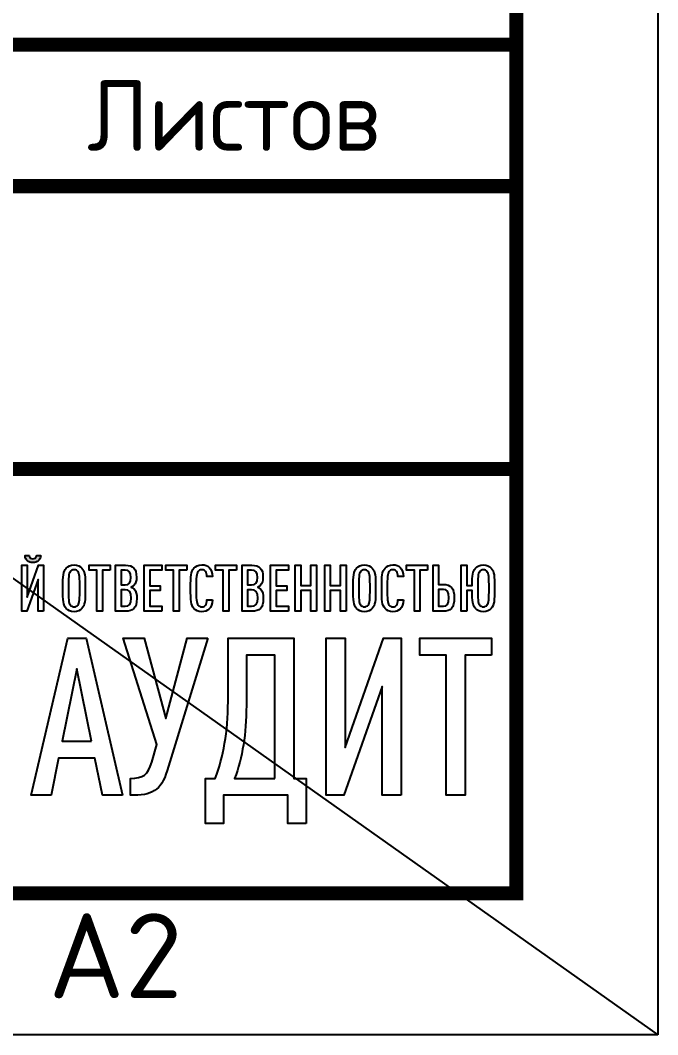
# Model space of a CAD drawing. Header units: millimetres. Extents: x 1601 to 14530, y 1157 to 12625.
# Drawn here: x 11985.1 to 12007.65, y 2830.99 to 2866.86 of the extents above; entities that cross this region are included whole.
import ezdxf
from ezdxf.enums import TextEntityAlignment as Align

# ---------------------------------------------------------------- set-up
doc = ezdxf.new("R2010")
doc.units = ezdxf.units.MM
doc.layers.add('Размерный', color=4, linetype='Continuous', lineweight=30)
doc.styles.add('-ISOCPEUR-', font='isocpeur.TTF')
doc.styles.add('GOST', font='GOST Common.ttf')

# ---------------------------------------------------------------- blocks, each defined once
blk = doc.blocks.new('Лого')
at = {"true_color": 0x2e365c}
h = blk.add_hatch(color=159, dxfattribs=at)
h.dxf.hatch_style = 1
edge = h.paths.add_edge_path()
edge.add_spline(control_points=[(6.4968, 2.3792), (6.4994, 2.3391), (6.5243, 2.3239), (6.5583, 2.3239), (6.5583, 2.3239), (6.5923, 2.3239), (6.6172, 2.3391), (6.6198, 2.3792)], knot_values=[0.57143, 0.57143, 0.57143, 0.57143, 0.714286, 0.714286, 0.714286, 0.714386, 1, 1, 1, 1], degree=3, periodic=0)
edge.add_spline(control_points=[(6.6198, 2.3792), (6.6198, 2.3792), (6.5883, 2.3792), (6.5883, 2.3792), (6.5883, 2.3792), (6.5883, 2.3792), (6.5883, 2.3792), (6.5883, 2.3792)], knot_values=[0.000001, 0.000001, 0.000001, 0.000001, 0.07143, 0.07143, 0.07143, 0.07153, 0.142859, 0.142859, 0.142859, 0.142859], degree=3, periodic=0)
edge.add_spline(control_points=[(6.5883, 2.3792), (6.5862, 2.3604), (6.5751, 2.3523), (6.5583, 2.3523), (6.5583, 2.3523), (6.5583, 2.3523), (6.5583, 2.3523), (6.5583, 2.3523)], knot_values=[0.142859, 0.142859, 0.142859, 0.142859, 0.214287, 0.214287, 0.214287, 0.214387, 0.285716, 0.285716, 0.285716, 0.285716], degree=3, periodic=0)
edge.add_spline(control_points=[(6.5583, 2.3523), (6.5415, 2.3523), (6.5304, 2.3604), (6.5283, 2.3792)], knot_values=[0.285716, 0.285716, 0.285716, 0.285716, 0.428571, 0.428571, 0.428571, 0.428571], degree=3, periodic=0)
edge.add_spline(control_points=[(6.5283, 2.3792), (6.5283, 2.3792), (6.4968, 2.3792), (6.4968, 2.3792), (6.4968, 2.3792), (6.4968, 2.3792), (6.4968, 2.3792), (6.4968, 2.3792)], knot_values=[0.428573, 0.428573, 0.428573, 0.428573, 0.500001, 0.500001, 0.500001, 0.500101, 0.57143, 0.57143, 0.57143, 0.57143], degree=3, periodic=0)
at = {"color": 159}
for points, knots in [([(6.6198, 2.3792), (6.6198, 2.3792), (6.5883, 2.3792), (6.5883, 2.3792), (6.5883, 2.3792), (6.5862, 2.3604), (6.5751, 2.3523), (6.5583, 2.3523), (6.5583, 2.3523), (6.5415, 2.3523), (6.5304, 2.3604), (6.5283, 2.3792), (6.5283, 2.3792), (6.5283, 2.3792), (6.4968, 2.3792), (6.4968, 2.3792), (6.4968, 2.3792), (6.4994, 2.3391), (6.5243, 2.3239), (6.5583, 2.3239), (6.5583, 2.3239), (6.5923, 2.3239), (6.6172, 2.3391), (6.6198, 2.3792)], [0, 0, 0, 0, 0.142857, 0.142857, 0.142857, 0.142857, 0.285714, 0.285714, 0.285714, 0.285714, 0.428571, 0.428571, 0.428571, 0.428571, 0.571429, 0.571429, 0.571429, 0.571429, 0.714286, 0.714286, 0.714286, 0.714286, 1, 1, 1, 1]), ([(6.6431, 1.9399), (6.6431, 1.9399), (6.6431, 2.3015), (6.6431, 2.3015), (6.6431, 2.3015), (6.6431, 2.3015), (6.603, 2.3015), (6.603, 2.3015), (6.603, 2.3015), (6.603, 2.3015), (6.5141, 2.0501), (6.5141, 2.0501), (6.5141, 2.0501), (6.5141, 2.0501), (6.5141, 2.3015), (6.5141, 2.3015), (6.5141, 2.3015), (6.5141, 2.3015), (6.4704, 2.3015), (6.4704, 2.3015), (6.4704, 2.3015), (6.4704, 2.3015), (6.4704, 1.9399), (6.4704, 1.9399), (6.4704, 1.9399), (6.4704, 1.9399), (6.5111, 1.9399), (6.5111, 1.9399), (6.5111, 1.9399), (6.5111, 1.9399), (6.5994, 2.1908), (6.5994, 2.1908), (6.5994, 2.1908), (6.5994, 2.1908), (6.5994, 1.9399), (6.5994, 1.9399), (6.5994, 1.9399), (6.5994, 1.9399), (6.6431, 1.9399), (6.6431, 1.9399)], [0, 0, 0, 0, 0.090909, 0.090909, 0.090909, 0.090909, 0.181818, 0.181818, 0.181818, 0.181818, 0.272727, 0.272727, 0.272727, 0.272727, 0.363636, 0.363636, 0.363636, 0.363636, 0.454545, 0.454545, 0.454545, 0.454545, 0.545455, 0.545455, 0.545455, 0.545455, 0.636364, 0.636364, 0.636364, 0.636364, 0.727273, 0.727273, 0.727273, 0.727273, 0.818182, 0.818182, 0.818182, 0.818182, 1, 1, 1, 1]), ([(6.9712, 2.1207), (6.9712, 2.2208), (6.9682, 2.2533), (6.9448, 2.2792), (6.9448, 2.2792), (6.9306, 2.2949), (6.9113, 2.3056), (6.8829, 2.3056), (6.8829, 2.3056), (6.8544, 2.3056), (6.8351, 2.2949), (6.8209, 2.2792), (6.8209, 2.2792), (6.7975, 2.2533), (6.7945, 2.2208), (6.7945, 2.1207), (6.7945, 2.1207), (6.7945, 2.0206), (6.7975, 1.9881), (6.8209, 1.9622), (6.8209, 1.9622), (6.8351, 1.9465), (6.8544, 1.9358), (6.8829, 1.9358), (6.8829, 1.9358), (6.9113, 1.9358), (6.9306, 1.9465), (6.9448, 1.9622), (6.9448, 1.9622), (6.9682, 1.9881), (6.9712, 2.0206), (6.9712, 2.1207)], [0, 0, 0, 0, 0.111111, 0.111111, 0.111111, 0.111111, 0.222222, 0.222222, 0.222222, 0.222222, 0.333333, 0.333333, 0.333333, 0.333333, 0.444444, 0.444444, 0.444444, 0.444444, 0.555556, 0.555556, 0.555556, 0.555556, 0.666667, 0.666667, 0.666667, 0.666667, 0.777778, 0.777778, 0.777778, 0.777778, 1, 1, 1, 1]), ([(6.9276, 2.1207), (6.9276, 2.0349), (6.925, 2.0059), (6.9123, 1.9886), (6.9123, 1.9886), (6.9062, 1.9805), (6.8971, 1.9749), (6.8829, 1.9749), (6.8829, 1.9749), (6.8686, 1.9749), (6.859, 1.9805), (6.8529, 1.9886), (6.8529, 1.9886), (6.8402, 2.0059), (6.8382, 2.0349), (6.8382, 2.1207), (6.8382, 2.1207), (6.8382, 2.2065), (6.8402, 2.2355), (6.8529, 2.2528), (6.8529, 2.2528), (6.859, 2.2609), (6.8686, 2.2665), (6.8829, 2.2665), (6.8829, 2.2665), (6.8971, 2.2665), (6.9062, 2.2609), (6.9123, 2.2528), (6.9123, 2.2528), (6.925, 2.2355), (6.9276, 2.2065), (6.9276, 2.1207)], [0, 0, 0, 0, 0.111111, 0.111111, 0.111111, 0.111111, 0.222222, 0.222222, 0.222222, 0.222222, 0.333333, 0.333333, 0.333333, 0.333333, 0.444444, 0.444444, 0.444444, 0.444444, 0.555556, 0.555556, 0.555556, 0.555556, 0.666667, 0.666667, 0.666667, 0.666667, 0.777778, 0.777778, 0.777778, 0.777778, 1, 1, 1, 1]), ([(7.1658, 2.2624), (7.1658, 2.2624), (7.1658, 2.3015), (7.1658, 2.3015), (7.1658, 2.3015), (7.1658, 2.3015), (7.0007, 2.3015), (7.0007, 2.3015), (7.0007, 2.3015), (7.0007, 2.3015), (7.0007, 2.2624), (7.0007, 2.2624), (7.0007, 2.2624), (7.0007, 2.2624), (7.0617, 2.2624), (7.0617, 2.2624), (7.0617, 2.2624), (7.0617, 2.2624), (7.0617, 1.9399), (7.0617, 1.9399), (7.0617, 1.9399), (7.0617, 1.9399), (7.1053, 1.9399), (7.1053, 1.9399), (7.1053, 1.9399), (7.1053, 1.9399), (7.1053, 2.2624), (7.1053, 2.2624), (7.1053, 2.2624), (7.1053, 2.2624), (7.1658, 2.2624), (7.1658, 2.2624)], [0, 0, 0, 0, 0.111111, 0.111111, 0.111111, 0.111111, 0.222222, 0.222222, 0.222222, 0.222222, 0.333333, 0.333333, 0.333333, 0.333333, 0.444444, 0.444444, 0.444444, 0.444444, 0.555556, 0.555556, 0.555556, 0.555556, 0.666667, 0.666667, 0.666667, 0.666667, 0.777778, 0.777778, 0.777778, 0.777778, 1, 1, 1, 1]), ([(7.3766, 2.0415), (7.3766, 2.0725), (7.3735, 2.0968), (7.3547, 2.1151), (7.3547, 2.1151), (7.3486, 2.1207), (7.3405, 2.1258), (7.3324, 2.1283), (7.3324, 2.1283), (7.3395, 2.1314), (7.3466, 2.1359), (7.3527, 2.142), (7.3527, 2.142), (7.3705, 2.1593), (7.374, 2.1806), (7.374, 2.2065), (7.374, 2.2065), (7.374, 2.2457), (7.3684, 2.2634), (7.3527, 2.2797), (7.3527, 2.2797), (7.338, 2.2949), (7.3187, 2.3015), (7.2867, 2.3015), (7.2867, 2.3015), (7.2867, 2.3015), (7.209, 2.3015), (7.209, 2.3015), (7.209, 2.3015), (7.209, 2.3015), (7.209, 1.9399), (7.209, 1.9399), (7.209, 1.9399), (7.209, 1.9399), (7.2867, 1.9399), (7.2867, 1.9399), (7.2867, 1.9399), (7.3187, 1.9399), (7.3385, 1.9465), (7.3532, 1.9617), (7.3532, 1.9617), (7.3695, 1.9785), (7.3766, 1.9978), (7.3766, 2.0415)], [0, 0, 0, 0, 0.083333, 0.083333, 0.083333, 0.083333, 0.166667, 0.166667, 0.166667, 0.166667, 0.25, 0.25, 0.25, 0.25, 0.333333, 0.333333, 0.333333, 0.333333, 0.416667, 0.416667, 0.416667, 0.416667, 0.5, 0.5, 0.5, 0.5, 0.583333, 0.583333, 0.583333, 0.583333, 0.666667, 0.666667, 0.666667, 0.666667, 0.75, 0.75, 0.75, 0.75, 0.833333, 0.833333, 0.833333, 0.833333, 1, 1, 1, 1]), ([(7.3303, 2.2045), (7.3303, 2.1634), (7.3156, 2.1466), (7.2846, 2.1466), (7.2846, 2.1466), (7.2846, 2.1466), (7.2526, 2.1466), (7.2526, 2.1466), (7.2526, 2.1466), (7.2526, 2.1466), (7.2526, 2.2624), (7.2526, 2.2624), (7.2526, 2.2624), (7.2526, 2.2624), (7.2846, 2.2624), (7.2846, 2.2624), (7.2846, 2.2624), (7.3161, 2.2624), (7.3303, 2.2482), (7.3303, 2.2045)], [0, 0, 0, 0, 0.166667, 0.166667, 0.166667, 0.166667, 0.333333, 0.333333, 0.333333, 0.333333, 0.5, 0.5, 0.5, 0.5, 0.666667, 0.666667, 0.666667, 0.666667, 1, 1, 1, 1]), ([(7.5741, 1.9399), (7.5741, 1.9399), (7.5741, 1.979), (7.5741, 1.979), (7.5741, 1.979), (7.5741, 1.979), (7.4782, 1.979), (7.4782, 1.979), (7.4782, 1.979), (7.4782, 1.979), (7.4782, 2.1019), (7.4782, 2.1019), (7.4782, 2.1019), (7.4782, 2.1019), (7.5609, 2.1019), (7.5609, 2.1019), (7.5609, 2.1019), (7.5609, 2.1019), (7.5609, 2.141), (7.5609, 2.141), (7.5609, 2.141), (7.5609, 2.141), (7.4782, 2.141), (7.4782, 2.141), (7.4782, 2.141), (7.4782, 2.141), (7.4782, 2.2624), (7.4782, 2.2624), (7.4782, 2.2624), (7.4782, 2.2624), (7.5741, 2.2624), (7.5741, 2.2624), (7.5741, 2.2624), (7.5741, 2.2624), (7.5741, 2.3015), (7.5741, 2.3015), (7.5741, 2.3015), (7.5741, 2.3015), (7.4345, 2.3015), (7.4345, 2.3015), (7.4345, 2.3015), (7.4345, 2.3015), (7.4345, 1.9399), (7.4345, 1.9399), (7.4345, 1.9399), (7.4345, 1.9399), (7.5741, 1.9399), (7.5741, 1.9399)], [0, 0, 0, 0, 0.076923, 0.076923, 0.076923, 0.076923, 0.153846, 0.153846, 0.153846, 0.153846, 0.230769, 0.230769, 0.230769, 0.230769, 0.307692, 0.307692, 0.307692, 0.307692, 0.384615, 0.384615, 0.384615, 0.384615, 0.461538, 0.461538, 0.461538, 0.461538, 0.538462, 0.538462, 0.538462, 0.538462, 0.615385, 0.615385, 0.615385, 0.615385, 0.692308, 0.692308, 0.692308, 0.692308, 0.769231, 0.769231, 0.769231, 0.769231, 0.846154, 0.846154, 0.846154, 0.846154, 1, 1, 1, 1]), ([(7.7707, 2.2624), (7.7707, 2.2624), (7.7707, 2.3015), (7.7707, 2.3015), (7.7707, 2.3015), (7.7707, 2.3015), (7.6056, 2.3015), (7.6056, 2.3015), (7.6056, 2.3015), (7.6056, 2.3015), (7.6056, 2.2624), (7.6056, 2.2624), (7.6056, 2.2624), (7.6056, 2.2624), (7.6666, 2.2624), (7.6666, 2.2624), (7.6666, 2.2624), (7.6666, 2.2624), (7.6666, 1.9399), (7.6666, 1.9399), (7.6666, 1.9399), (7.6666, 1.9399), (7.7103, 1.9399), (7.7103, 1.9399), (7.7103, 1.9399), (7.7103, 1.9399), (7.7103, 2.2624), (7.7103, 2.2624), (7.7103, 2.2624), (7.7103, 2.2624), (7.7707, 2.2624), (7.7707, 2.2624)], [0, 0, 0, 0, 0.111111, 0.111111, 0.111111, 0.111111, 0.222222, 0.222222, 0.222222, 0.222222, 0.333333, 0.333333, 0.333333, 0.333333, 0.444444, 0.444444, 0.444444, 0.444444, 0.555556, 0.555556, 0.555556, 0.555556, 0.666667, 0.666667, 0.666667, 0.666667, 0.777778, 0.777778, 0.777778, 0.777778, 1, 1, 1, 1]), ([(7.9719, 2.0293), (7.9719, 2.0293), (7.9287, 2.0293), (7.9287, 2.0293), (7.9287, 2.0293), (7.9282, 2.014), (7.9251, 1.9983), (7.917, 1.9876), (7.917, 1.9876), (7.9114, 1.9805), (7.9023, 1.9749), (7.8886, 1.9749), (7.8886, 1.9749), (7.8743, 1.9749), (7.8647, 1.9805), (7.8586, 1.9886), (7.8586, 1.9886), (7.8459, 2.0059), (7.8439, 2.0349), (7.8439, 2.1207), (7.8439, 2.1207), (7.8439, 2.2065), (7.8459, 2.2355), (7.8586, 2.2528), (7.8586, 2.2528), (7.8647, 2.2609), (7.8743, 2.2665), (7.8886, 2.2665), (7.8886, 2.2665), (7.9023, 2.2665), (7.9114, 2.2609), (7.917, 2.2538), (7.917, 2.2538), (7.9256, 2.2431), (7.9282, 2.2279), (7.9287, 2.2126), (7.9287, 2.2126), (7.9287, 2.2126), (7.9719, 2.2126), (7.9719, 2.2126), (7.9719, 2.2126), (7.9713, 2.2421), (7.9627, 2.268), (7.946, 2.2843), (7.946, 2.2843), (7.9317, 2.298), (7.914, 2.3056), (7.8886, 2.3056), (7.8886, 2.3056), (7.8601, 2.3056), (7.8403, 2.2949), (7.8266, 2.2792), (7.8266, 2.2792), (7.8027, 2.2517), (7.8002, 2.2208), (7.8002, 2.1207), (7.8002, 2.1207), (7.8002, 2.0206), (7.8027, 1.9897), (7.8266, 1.9622), (7.8266, 1.9622), (7.8403, 1.9465), (7.8601, 1.9358), (7.8886, 1.9358), (7.8886, 1.9358), (7.9124, 1.9358), (7.9302, 1.9429), (7.9444, 1.9556), (7.9444, 1.9556), (7.9622, 1.9719), (7.9713, 1.9988), (7.9719, 2.0293)], [0, 0, 0, 0, 0.052632, 0.052632, 0.052632, 0.052632, 0.105263, 0.105263, 0.105263, 0.105263, 0.157895, 0.157895, 0.157895, 0.157895, 0.210526, 0.210526, 0.210526, 0.210526, 0.263158, 0.263158, 0.263158, 0.263158, 0.315789, 0.315789, 0.315789, 0.315789, 0.368421, 0.368421, 0.368421, 0.368421, 0.421053, 0.421053, 0.421053, 0.421053, 0.473684, 0.473684, 0.473684, 0.473684, 0.526316, 0.526316, 0.526316, 0.526316, 0.578947, 0.578947, 0.578947, 0.578947, 0.631579, 0.631579, 0.631579, 0.631579, 0.684211, 0.684211, 0.684211, 0.684211, 0.736842, 0.736842, 0.736842, 0.736842, 0.789474, 0.789474, 0.789474, 0.789474, 0.842105, 0.842105, 0.842105, 0.842105, 0.894737, 0.894737, 0.894737, 0.894737, 1, 1, 1, 1]), ([(8.1618, 2.2624), (8.1618, 2.2624), (8.1618, 2.3015), (8.1618, 2.3015), (8.1618, 2.3015), (8.1618, 2.3015), (7.9967, 2.3015), (7.9967, 2.3015), (7.9967, 2.3015), (7.9967, 2.3015), (7.9967, 2.2624), (7.9967, 2.2624), (7.9967, 2.2624), (7.9967, 2.2624), (8.0577, 2.2624), (8.0577, 2.2624), (8.0577, 2.2624), (8.0577, 2.2624), (8.0577, 1.9399), (8.0577, 1.9399), (8.0577, 1.9399), (8.0577, 1.9399), (8.1014, 1.9399), (8.1014, 1.9399), (8.1014, 1.9399), (8.1014, 1.9399), (8.1014, 2.2624), (8.1014, 2.2624), (8.1014, 2.2624), (8.1014, 2.2624), (8.1618, 2.2624), (8.1618, 2.2624)], [0, 0, 0, 0, 0.111111, 0.111111, 0.111111, 0.111111, 0.222222, 0.222222, 0.222222, 0.222222, 0.333333, 0.333333, 0.333333, 0.333333, 0.444444, 0.444444, 0.444444, 0.444444, 0.555556, 0.555556, 0.555556, 0.555556, 0.666667, 0.666667, 0.666667, 0.666667, 0.777778, 0.777778, 0.777778, 0.777778, 1, 1, 1, 1]), ([(8.3726, 2.0415), (8.3726, 2.0725), (8.3696, 2.0968), (8.3508, 2.1151), (8.3508, 2.1151), (8.3447, 2.1207), (8.3365, 2.1258), (8.3284, 2.1283), (8.3284, 2.1283), (8.3355, 2.1314), (8.3426, 2.1359), (8.3487, 2.142), (8.3487, 2.142), (8.3665, 2.1593), (8.3701, 2.1806), (8.3701, 2.2065), (8.3701, 2.2065), (8.3701, 2.2457), (8.3645, 2.2634), (8.3487, 2.2797), (8.3487, 2.2797), (8.334, 2.2949), (8.3147, 2.3015), (8.2827, 2.3015), (8.2827, 2.3015), (8.2827, 2.3015), (8.205, 2.3015), (8.205, 2.3015), (8.205, 2.3015), (8.205, 2.3015), (8.205, 1.9399), (8.205, 1.9399), (8.205, 1.9399), (8.205, 1.9399), (8.2827, 1.9399), (8.2827, 1.9399), (8.2827, 1.9399), (8.3147, 1.9399), (8.3345, 1.9465), (8.3492, 1.9617), (8.3492, 1.9617), (8.3655, 1.9785), (8.3726, 1.9978), (8.3726, 2.0415)], [0, 0, 0, 0, 0.083333, 0.083333, 0.083333, 0.083333, 0.166667, 0.166667, 0.166667, 0.166667, 0.25, 0.25, 0.25, 0.25, 0.333333, 0.333333, 0.333333, 0.333333, 0.416667, 0.416667, 0.416667, 0.416667, 0.5, 0.5, 0.5, 0.5, 0.583333, 0.583333, 0.583333, 0.583333, 0.666667, 0.666667, 0.666667, 0.666667, 0.75, 0.75, 0.75, 0.75, 0.833333, 0.833333, 0.833333, 0.833333, 1, 1, 1, 1]), ([(8.3264, 2.2045), (8.3264, 2.1634), (8.3117, 2.1466), (8.2807, 2.1466), (8.2807, 2.1466), (8.2807, 2.1466), (8.2487, 2.1466), (8.2487, 2.1466), (8.2487, 2.1466), (8.2487, 2.1466), (8.2487, 2.2624), (8.2487, 2.2624), (8.2487, 2.2624), (8.2487, 2.2624), (8.2807, 2.2624), (8.2807, 2.2624), (8.2807, 2.2624), (8.3122, 2.2624), (8.3264, 2.2482), (8.3264, 2.2045)], [0, 0, 0, 0, 0.166667, 0.166667, 0.166667, 0.166667, 0.333333, 0.333333, 0.333333, 0.333333, 0.5, 0.5, 0.5, 0.5, 0.666667, 0.666667, 0.666667, 0.666667, 1, 1, 1, 1]), ([(8.5702, 1.9399), (8.5702, 1.9399), (8.5702, 1.979), (8.5702, 1.979), (8.5702, 1.979), (8.5702, 1.979), (8.4742, 1.979), (8.4742, 1.979), (8.4742, 1.979), (8.4742, 1.979), (8.4742, 2.1019), (8.4742, 2.1019), (8.4742, 2.1019), (8.4742, 2.1019), (8.557, 2.1019), (8.557, 2.1019), (8.557, 2.1019), (8.557, 2.1019), (8.557, 2.141), (8.557, 2.141), (8.557, 2.141), (8.557, 2.141), (8.4742, 2.141), (8.4742, 2.141), (8.4742, 2.141), (8.4742, 2.141), (8.4742, 2.2624), (8.4742, 2.2624), (8.4742, 2.2624), (8.4742, 2.2624), (8.5702, 2.2624), (8.5702, 2.2624), (8.5702, 2.2624), (8.5702, 2.2624), (8.5702, 2.3015), (8.5702, 2.3015), (8.5702, 2.3015), (8.5702, 2.3015), (8.4305, 2.3015), (8.4305, 2.3015), (8.4305, 2.3015), (8.4305, 2.3015), (8.4305, 1.9399), (8.4305, 1.9399), (8.4305, 1.9399), (8.4305, 1.9399), (8.5702, 1.9399), (8.5702, 1.9399)], [0, 0, 0, 0, 0.076923, 0.076923, 0.076923, 0.076923, 0.153846, 0.153846, 0.153846, 0.153846, 0.230769, 0.230769, 0.230769, 0.230769, 0.307692, 0.307692, 0.307692, 0.307692, 0.384615, 0.384615, 0.384615, 0.384615, 0.461538, 0.461538, 0.461538, 0.461538, 0.538462, 0.538462, 0.538462, 0.538462, 0.615385, 0.615385, 0.615385, 0.615385, 0.692308, 0.692308, 0.692308, 0.692308, 0.769231, 0.769231, 0.769231, 0.769231, 0.846154, 0.846154, 0.846154, 0.846154, 1, 1, 1, 1]), ([(8.7911, 1.9399), (8.7911, 1.9399), (8.7911, 2.3015), (8.7911, 2.3015), (8.7911, 2.3015), (8.7911, 2.3015), (8.7474, 2.3015), (8.7474, 2.3015), (8.7474, 2.3015), (8.7474, 2.3015), (8.7474, 2.1436), (8.7474, 2.1436), (8.7474, 2.1436), (8.7474, 2.1436), (8.6672, 2.1436), (8.6672, 2.1436), (8.6672, 2.1436), (8.6672, 2.1436), (8.6672, 2.3015), (8.6672, 2.3015), (8.6672, 2.3015), (8.6672, 2.3015), (8.6235, 2.3015), (8.6235, 2.3015), (8.6235, 2.3015), (8.6235, 2.3015), (8.6235, 1.9399), (8.6235, 1.9399), (8.6235, 1.9399), (8.6235, 1.9399), (8.6672, 1.9399), (8.6672, 1.9399), (8.6672, 1.9399), (8.6672, 1.9399), (8.6672, 2.1039), (8.6672, 2.1039), (8.6672, 2.1039), (8.6672, 2.1039), (8.7474, 2.1039), (8.7474, 2.1039), (8.7474, 2.1039), (8.7474, 2.1039), (8.7474, 1.9399), (8.7474, 1.9399), (8.7474, 1.9399), (8.7474, 1.9399), (8.7911, 1.9399), (8.7911, 1.9399)], [0, 0, 0, 0, 0.076923, 0.076923, 0.076923, 0.076923, 0.153846, 0.153846, 0.153846, 0.153846, 0.230769, 0.230769, 0.230769, 0.230769, 0.307692, 0.307692, 0.307692, 0.307692, 0.384615, 0.384615, 0.384615, 0.384615, 0.461538, 0.461538, 0.461538, 0.461538, 0.538462, 0.538462, 0.538462, 0.538462, 0.615385, 0.615385, 0.615385, 0.615385, 0.692308, 0.692308, 0.692308, 0.692308, 0.769231, 0.769231, 0.769231, 0.769231, 0.846154, 0.846154, 0.846154, 0.846154, 1, 1, 1, 1]), ([(9.0238, 1.9399), (9.0238, 1.9399), (9.0238, 2.3015), (9.0238, 2.3015), (9.0238, 2.3015), (9.0238, 2.3015), (8.9801, 2.3015), (8.9801, 2.3015), (8.9801, 2.3015), (8.9801, 2.3015), (8.9801, 2.1436), (8.9801, 2.1436), (8.9801, 2.1436), (8.9801, 2.1436), (8.8998, 2.1436), (8.8998, 2.1436), (8.8998, 2.1436), (8.8998, 2.1436), (8.8998, 2.3015), (8.8998, 2.3015), (8.8998, 2.3015), (8.8998, 2.3015), (8.8561, 2.3015), (8.8561, 2.3015), (8.8561, 2.3015), (8.8561, 2.3015), (8.8561, 1.9399), (8.8561, 1.9399), (8.8561, 1.9399), (8.8561, 1.9399), (8.8998, 1.9399), (8.8998, 1.9399), (8.8998, 1.9399), (8.8998, 1.9399), (8.8998, 2.1039), (8.8998, 2.1039), (8.8998, 2.1039), (8.8998, 2.1039), (8.9801, 2.1039), (8.9801, 2.1039), (8.9801, 2.1039), (8.9801, 2.1039), (8.9801, 1.9399), (8.9801, 1.9399), (8.9801, 1.9399), (8.9801, 1.9399), (9.0238, 1.9399), (9.0238, 1.9399)], [0, 0, 0, 0, 0.076923, 0.076923, 0.076923, 0.076923, 0.153846, 0.153846, 0.153846, 0.153846, 0.230769, 0.230769, 0.230769, 0.230769, 0.307692, 0.307692, 0.307692, 0.307692, 0.384615, 0.384615, 0.384615, 0.384615, 0.461538, 0.461538, 0.461538, 0.461538, 0.538462, 0.538462, 0.538462, 0.538462, 0.615385, 0.615385, 0.615385, 0.615385, 0.692308, 0.692308, 0.692308, 0.692308, 0.769231, 0.769231, 0.769231, 0.769231, 0.846154, 0.846154, 0.846154, 0.846154, 1, 1, 1, 1]), ([(9.2569, 2.1207), (9.2569, 2.2208), (9.2538, 2.2533), (9.2305, 2.2792), (9.2305, 2.2792), (9.2163, 2.2949), (9.197, 2.3056), (9.1685, 2.3056), (9.1685, 2.3056), (9.1401, 2.3056), (9.1208, 2.2949), (9.1065, 2.2792), (9.1065, 2.2792), (9.0832, 2.2533), (9.0801, 2.2208), (9.0801, 2.1207), (9.0801, 2.1207), (9.0801, 2.0206), (9.0832, 1.9881), (9.1065, 1.9622), (9.1065, 1.9622), (9.1208, 1.9465), (9.1401, 1.9358), (9.1685, 1.9358), (9.1685, 1.9358), (9.197, 1.9358), (9.2163, 1.9465), (9.2305, 1.9622), (9.2305, 1.9622), (9.2538, 1.9881), (9.2569, 2.0206), (9.2569, 2.1207)], [0, 0, 0, 0, 0.111111, 0.111111, 0.111111, 0.111111, 0.222222, 0.222222, 0.222222, 0.222222, 0.333333, 0.333333, 0.333333, 0.333333, 0.444444, 0.444444, 0.444444, 0.444444, 0.555556, 0.555556, 0.555556, 0.555556, 0.666667, 0.666667, 0.666667, 0.666667, 0.777778, 0.777778, 0.777778, 0.777778, 1, 1, 1, 1]), ([(9.2132, 2.1207), (9.2132, 2.0349), (9.2107, 2.0059), (9.198, 1.9886), (9.198, 1.9886), (9.1919, 1.9805), (9.1827, 1.9749), (9.1685, 1.9749), (9.1685, 1.9749), (9.1543, 1.9749), (9.1446, 1.9805), (9.1385, 1.9886), (9.1385, 1.9886), (9.1259, 2.0059), (9.1238, 2.0349), (9.1238, 2.1207), (9.1238, 2.1207), (9.1238, 2.2065), (9.1259, 2.2355), (9.1385, 2.2528), (9.1385, 2.2528), (9.1446, 2.2609), (9.1543, 2.2665), (9.1685, 2.2665), (9.1685, 2.2665), (9.1827, 2.2665), (9.1919, 2.2609), (9.198, 2.2528), (9.198, 2.2528), (9.2107, 2.2355), (9.2132, 2.2065), (9.2132, 2.1207)], [0, 0, 0, 0, 0.111111, 0.111111, 0.111111, 0.111111, 0.222222, 0.222222, 0.222222, 0.222222, 0.333333, 0.333333, 0.333333, 0.333333, 0.444444, 0.444444, 0.444444, 0.444444, 0.555556, 0.555556, 0.555556, 0.555556, 0.666667, 0.666667, 0.666667, 0.666667, 0.777778, 0.777778, 0.777778, 0.777778, 1, 1, 1, 1]), ([(9.4763, 2.0293), (9.4763, 2.0293), (9.4331, 2.0293), (9.4331, 2.0293), (9.4331, 2.0293), (9.4326, 2.014), (9.4296, 1.9983), (9.4215, 1.9876), (9.4215, 1.9876), (9.4159, 1.9805), (9.4067, 1.9749), (9.393, 1.9749), (9.393, 1.9749), (9.3788, 1.9749), (9.3691, 1.9805), (9.363, 1.9886), (9.363, 1.9886), (9.3504, 2.0059), (9.3483, 2.0349), (9.3483, 2.1207), (9.3483, 2.1207), (9.3483, 2.2065), (9.3504, 2.2355), (9.363, 2.2528), (9.363, 2.2528), (9.3691, 2.2609), (9.3788, 2.2665), (9.393, 2.2665), (9.393, 2.2665), (9.4067, 2.2665), (9.4159, 2.2609), (9.4215, 2.2538), (9.4215, 2.2538), (9.4301, 2.2431), (9.4326, 2.2279), (9.4331, 2.2126), (9.4331, 2.2126), (9.4331, 2.2126), (9.4763, 2.2126), (9.4763, 2.2126), (9.4763, 2.2126), (9.4758, 2.2421), (9.4672, 2.268), (9.4504, 2.2843), (9.4504, 2.2843), (9.4362, 2.298), (9.4184, 2.3056), (9.393, 2.3056), (9.393, 2.3056), (9.3646, 2.3056), (9.3448, 2.2949), (9.331, 2.2792), (9.331, 2.2792), (9.3072, 2.2517), (9.3046, 2.2208), (9.3046, 2.1207), (9.3046, 2.1207), (9.3046, 2.0206), (9.3072, 1.9897), (9.331, 1.9622), (9.331, 1.9622), (9.3448, 1.9465), (9.3646, 1.9358), (9.393, 1.9358), (9.393, 1.9358), (9.4169, 1.9358), (9.4347, 1.9429), (9.4489, 1.9556), (9.4489, 1.9556), (9.4667, 1.9719), (9.4758, 1.9988), (9.4763, 2.0293)], [0, 0, 0, 0, 0.052632, 0.052632, 0.052632, 0.052632, 0.105263, 0.105263, 0.105263, 0.105263, 0.157895, 0.157895, 0.157895, 0.157895, 0.210526, 0.210526, 0.210526, 0.210526, 0.263158, 0.263158, 0.263158, 0.263158, 0.315789, 0.315789, 0.315789, 0.315789, 0.368421, 0.368421, 0.368421, 0.368421, 0.421053, 0.421053, 0.421053, 0.421053, 0.473684, 0.473684, 0.473684, 0.473684, 0.526316, 0.526316, 0.526316, 0.526316, 0.578947, 0.578947, 0.578947, 0.578947, 0.631579, 0.631579, 0.631579, 0.631579, 0.684211, 0.684211, 0.684211, 0.684211, 0.736842, 0.736842, 0.736842, 0.736842, 0.789474, 0.789474, 0.789474, 0.789474, 0.842105, 0.842105, 0.842105, 0.842105, 0.894737, 0.894737, 0.894737, 0.894737, 1, 1, 1, 1]), ([(9.6663, 2.2624), (9.6663, 2.2624), (9.6663, 2.3015), (9.6663, 2.3015), (9.6663, 2.3015), (9.6663, 2.3015), (9.5012, 2.3015), (9.5012, 2.3015), (9.5012, 2.3015), (9.5012, 2.3015), (9.5012, 2.2624), (9.5012, 2.2624), (9.5012, 2.2624), (9.5012, 2.2624), (9.5622, 2.2624), (9.5622, 2.2624), (9.5622, 2.2624), (9.5622, 2.2624), (9.5622, 1.9399), (9.5622, 1.9399), (9.5622, 1.9399), (9.5622, 1.9399), (9.6058, 1.9399), (9.6058, 1.9399), (9.6058, 1.9399), (9.6058, 1.9399), (9.6058, 2.2624), (9.6058, 2.2624), (9.6058, 2.2624), (9.6058, 2.2624), (9.6663, 2.2624), (9.6663, 2.2624)], [0, 0, 0, 0, 0.111111, 0.111111, 0.111111, 0.111111, 0.222222, 0.222222, 0.222222, 0.222222, 0.333333, 0.333333, 0.333333, 0.333333, 0.444444, 0.444444, 0.444444, 0.444444, 0.555556, 0.555556, 0.555556, 0.555556, 0.666667, 0.666667, 0.666667, 0.666667, 0.777778, 0.777778, 0.777778, 0.777778, 1, 1, 1, 1]), ([(9.8766, 2.0455), (9.8766, 2.1253), (9.8456, 2.1507), (9.7907, 2.1507), (9.7907, 2.1507), (9.7907, 2.1507), (9.7531, 2.1507), (9.7531, 2.1507), (9.7531, 2.1507), (9.7531, 2.1507), (9.7531, 2.3015), (9.7531, 2.3015), (9.7531, 2.3015), (9.7531, 2.3015), (9.7095, 2.3015), (9.7095, 2.3015), (9.7095, 2.3015), (9.7095, 2.3015), (9.7095, 1.9399), (9.7095, 1.9399), (9.7095, 1.9399), (9.7095, 1.9399), (9.7907, 1.9399), (9.7907, 1.9399), (9.7907, 1.9399), (9.8451, 1.9399), (9.8766, 1.9658), (9.8766, 2.0455)], [0, 0, 0, 0, 0.125, 0.125, 0.125, 0.125, 0.25, 0.25, 0.25, 0.25, 0.375, 0.375, 0.375, 0.375, 0.5, 0.5, 0.5, 0.5, 0.625, 0.625, 0.625, 0.625, 0.75, 0.75, 0.75, 0.75, 1, 1, 1, 1]), ([(9.9741, 1.9399), (9.9741, 1.9399), (9.9741, 2.1039), (9.9741, 2.1039), (9.9741, 2.1039), (9.9741, 2.1039), (10.0167, 2.1039), (10.0167, 2.1039), (10.0167, 2.1039), (10.0173, 2.0171), (10.0213, 1.9876), (10.0432, 1.9622), (10.0432, 1.9622), (10.0569, 1.9465), (10.0767, 1.9358), (10.1051, 1.9358), (10.1051, 1.9358), (10.1336, 1.9358), (10.1529, 1.946), (10.1671, 1.9622), (10.1671, 1.9622), (10.1905, 1.9892), (10.1935, 2.0206), (10.1935, 2.1207), (10.1935, 2.1207), (10.1935, 2.2208), (10.191, 2.2512), (10.1671, 2.2792), (10.1671, 2.2792), (10.1534, 2.2949), (10.1336, 2.3056), (10.1051, 2.3056), (10.1051, 2.3056), (10.0767, 2.3056), (10.0569, 2.2949), (10.0432, 2.2792), (10.0432, 2.2792), (10.0218, 2.2543), (10.0173, 2.2253), (10.0167, 2.1436), (10.0167, 2.1436), (10.0167, 2.1436), (9.9741, 2.1436), (9.9741, 2.1436), (9.9741, 2.1436), (9.9741, 2.1436), (9.9741, 2.3015), (9.9741, 2.3015), (9.9741, 2.3015), (9.9741, 2.3015), (9.9304, 2.3015), (9.9304, 2.3015), (9.9304, 2.3015), (9.9304, 2.3015), (9.9304, 1.9399), (9.9304, 1.9399), (9.9304, 1.9399), (9.9304, 1.9399), (9.9741, 1.9399), (9.9741, 1.9399)], [0, 0, 0, 0, 0.0625, 0.0625, 0.0625, 0.0625, 0.125, 0.125, 0.125, 0.125, 0.1875, 0.1875, 0.1875, 0.1875, 0.25, 0.25, 0.25, 0.25, 0.3125, 0.3125, 0.3125, 0.3125, 0.375, 0.375, 0.375, 0.375, 0.4375, 0.4375, 0.4375, 0.4375, 0.5, 0.5, 0.5, 0.5, 0.5625, 0.5625, 0.5625, 0.5625, 0.625, 0.625, 0.625, 0.625, 0.6875, 0.6875, 0.6875, 0.6875, 0.75, 0.75, 0.75, 0.75, 0.8125, 0.8125, 0.8125, 0.8125, 0.875, 0.875, 0.875, 0.875, 1, 1, 1, 1]), ([(10.1498, 2.1207), (10.1498, 2.0349), (10.1478, 2.0059), (10.1346, 1.9886), (10.1346, 1.9886), (10.1285, 1.9805), (10.1193, 1.9749), (10.1051, 1.9749), (10.1051, 1.9749), (10.0909, 1.9749), (10.0818, 1.9805), (10.0757, 1.9886), (10.0757, 1.9886), (10.0625, 2.0059), (10.0604, 2.0349), (10.0604, 2.1207), (10.0604, 2.1207), (10.0604, 2.2065), (10.0625, 2.2355), (10.0757, 2.2528), (10.0757, 2.2528), (10.0818, 2.2609), (10.0909, 2.2665), (10.1051, 2.2665), (10.1051, 2.2665), (10.1193, 2.2665), (10.1285, 2.2609), (10.1346, 2.2528), (10.1346, 2.2528), (10.1478, 2.2355), (10.1498, 2.2065), (10.1498, 2.1207)], [0, 0, 0, 0, 0.111111, 0.111111, 0.111111, 0.111111, 0.222222, 0.222222, 0.222222, 0.222222, 0.333333, 0.333333, 0.333333, 0.333333, 0.444444, 0.444444, 0.444444, 0.444444, 0.555556, 0.555556, 0.555556, 0.555556, 0.666667, 0.666667, 0.666667, 0.666667, 0.777778, 0.777778, 0.777778, 0.777778, 1, 1, 1, 1]), ([(7.3329, 2.044), (7.3329, 1.9942), (7.3171, 1.979), (7.2841, 1.979), (7.2841, 1.979), (7.2841, 1.979), (7.2526, 1.979), (7.2526, 1.979), (7.2526, 1.979), (7.2526, 1.979), (7.2526, 2.109), (7.2526, 2.109), (7.2526, 2.109), (7.2526, 2.109), (7.2841, 2.109), (7.2841, 2.109), (7.2841, 2.109), (7.3166, 2.109), (7.3329, 2.0907), (7.3329, 2.044)], [0, 0, 0, 0, 0.166667, 0.166667, 0.166667, 0.166667, 0.333333, 0.333333, 0.333333, 0.333333, 0.5, 0.5, 0.5, 0.5, 0.666667, 0.666667, 0.666667, 0.666667, 1, 1, 1, 1]), ([(8.3289, 2.044), (8.3289, 1.9942), (8.3132, 1.979), (8.2802, 1.979), (8.2802, 1.979), (8.2802, 1.979), (8.2487, 1.979), (8.2487, 1.979), (8.2487, 1.979), (8.2487, 1.979), (8.2487, 2.109), (8.2487, 2.109), (8.2487, 2.109), (8.2487, 2.109), (8.2802, 2.109), (8.2802, 2.109), (8.2802, 2.109), (8.3127, 2.109), (8.3289, 2.0907), (8.3289, 2.044)], [0, 0, 0, 0, 0.166667, 0.166667, 0.166667, 0.166667, 0.333333, 0.333333, 0.333333, 0.333333, 0.5, 0.5, 0.5, 0.5, 0.666667, 0.666667, 0.666667, 0.666667, 1, 1, 1, 1]), ([(9.8329, 2.0455), (9.8329, 1.9968), (9.8187, 1.979), (9.7902, 1.979), (9.7902, 1.979), (9.7902, 1.979), (9.7531, 1.979), (9.7531, 1.979), (9.7531, 1.979), (9.7531, 1.979), (9.7531, 2.1116), (9.7531, 2.1116), (9.7531, 2.1116), (9.7531, 2.1116), (9.7902, 2.1116), (9.7902, 2.1116), (9.7902, 2.1116), (9.8187, 2.1116), (9.8329, 2.0938), (9.8329, 2.0455)], [0, 0, 0, 0, 0.166667, 0.166667, 0.166667, 0.166667, 0.333333, 0.333333, 0.333333, 0.333333, 0.5, 0.5, 0.5, 0.5, 0.666667, 0.666667, 0.666667, 0.666667, 1, 1, 1, 1]), ([(7.2636, 0.4914), (7.2636, 0.4914), (6.9772, 1.7272), (6.9772, 1.7272), (6.9772, 1.7272), (6.9772, 1.7272), (6.8331, 1.7272), (6.8331, 1.7272), (6.8331, 1.7272), (6.8331, 1.7272), (6.545, 0.4914), (6.545, 0.4914), (6.545, 0.4914), (6.545, 0.4914), (6.7012, 0.4914), (6.7012, 0.4914), (6.7012, 0.4914), (6.7012, 0.4914), (6.7602, 0.783), (6.7602, 0.783), (6.7602, 0.783), (6.7602, 0.783), (7.0466, 0.783), (7.0466, 0.783), (7.0466, 0.783), (7.0466, 0.783), (7.1056, 0.4914), (7.1056, 0.4914), (7.1056, 0.4914), (7.1056, 0.4914), (7.2636, 0.4914), (7.2636, 0.4914)], [0, 0, 0, 0, 0.111111, 0.111111, 0.111111, 0.111111, 0.222222, 0.222222, 0.222222, 0.222222, 0.333333, 0.333333, 0.333333, 0.333333, 0.444444, 0.444444, 0.444444, 0.444444, 0.555556, 0.555556, 0.555556, 0.555556, 0.666667, 0.666667, 0.666667, 0.666667, 0.777778, 0.777778, 0.777778, 0.777778, 1, 1, 1, 1]), ([(7.937, 1.7272), (7.937, 1.7272), (7.7738, 1.7272), (7.7738, 1.7272), (7.7738, 1.7272), (7.7738, 1.7272), (7.6055, 1.0971), (7.6055, 1.0971), (7.6055, 1.0971), (7.6055, 1.0971), (7.4337, 1.7272), (7.4337, 1.7272), (7.4337, 1.7272), (7.4337, 1.7272), (7.2705, 1.7272), (7.2705, 1.7272), (7.2705, 1.7272), (7.2705, 1.7272), (7.5343, 0.8906), (7.5343, 0.8906), (7.5343, 0.8906), (7.5343, 0.8906), (7.4944, 0.7535), (7.4944, 0.7535), (7.4944, 0.7535), (7.4649, 0.6511), (7.4267, 0.6251), (7.326, 0.6251), (7.326, 0.6251), (7.326, 0.6251), (7.326, 0.4914), (7.326, 0.4914), (7.326, 0.4914), (7.4961, 0.4914), (7.5656, 0.5244), (7.6159, 0.6875), (7.6159, 0.6875), (7.6159, 0.6875), (7.937, 1.7272), (7.937, 1.7272)], [0, 0, 0, 0, 0.090909, 0.090909, 0.090909, 0.090909, 0.181818, 0.181818, 0.181818, 0.181818, 0.272727, 0.272727, 0.272727, 0.272727, 0.363636, 0.363636, 0.363636, 0.363636, 0.454545, 0.454545, 0.454545, 0.454545, 0.545455, 0.545455, 0.545455, 0.545455, 0.636364, 0.636364, 0.636364, 0.636364, 0.727273, 0.727273, 0.727273, 0.727273, 0.818182, 0.818182, 0.818182, 0.818182, 1, 1, 1, 1]), ([(8.7093, 0.271), (8.7093, 0.271), (8.7093, 0.6251), (8.7093, 0.6251), (8.7093, 0.6251), (8.7093, 0.6251), (8.6121, 0.6251), (8.6121, 0.6251), (8.6121, 0.6251), (8.6121, 0.6251), (8.6121, 1.7272), (8.6121, 1.7272), (8.6121, 1.7272), (8.6121, 1.7272), (8.0949, 1.7272), (8.0949, 1.7272), (8.0949, 1.7272), (8.0949, 1.7272), (8.0949, 1.2308), (8.0949, 1.2308), (8.0949, 1.2308), (8.0949, 0.9878), (8.0567, 0.7917), (7.9943, 0.6251), (7.9943, 0.6251), (7.9943, 0.6251), (7.9162, 0.6251), (7.9162, 0.6251), (7.9162, 0.6251), (7.9162, 0.6251), (7.9162, 0.271), (7.9162, 0.271), (7.9162, 0.271), (7.9162, 0.271), (8.0585, 0.271), (8.0585, 0.271), (8.0585, 0.271), (8.0585, 0.271), (8.0585, 0.4914), (8.0585, 0.4914), (8.0585, 0.4914), (8.0585, 0.4914), (8.567, 0.4914), (8.567, 0.4914), (8.567, 0.4914), (8.567, 0.4914), (8.567, 0.271), (8.567, 0.271), (8.567, 0.271), (8.567, 0.271), (8.7093, 0.271), (8.7093, 0.271)], [0, 0, 0, 0, 0.071429, 0.071429, 0.071429, 0.071429, 0.142857, 0.142857, 0.142857, 0.142857, 0.214286, 0.214286, 0.214286, 0.214286, 0.285714, 0.285714, 0.285714, 0.285714, 0.357143, 0.357143, 0.357143, 0.357143, 0.428571, 0.428571, 0.428571, 0.428571, 0.5, 0.5, 0.5, 0.5, 0.571429, 0.571429, 0.571429, 0.571429, 0.642857, 0.642857, 0.642857, 0.642857, 0.714286, 0.714286, 0.714286, 0.714286, 0.785714, 0.785714, 0.785714, 0.785714, 0.857143, 0.857143, 0.857143, 0.857143, 1, 1, 1, 1]), ([(9.4574, 0.4914), (9.4574, 0.4914), (9.4574, 1.7272), (9.4574, 1.7272), (9.4574, 1.7272), (9.4574, 1.7272), (9.3202, 1.7272), (9.3202, 1.7272), (9.3202, 1.7272), (9.3202, 1.7272), (9.0165, 0.8681), (9.0165, 0.8681), (9.0165, 0.8681), (9.0165, 0.8681), (9.0165, 1.7272), (9.0165, 1.7272), (9.0165, 1.7272), (9.0165, 1.7272), (8.8673, 1.7272), (8.8673, 1.7272), (8.8673, 1.7272), (8.8673, 1.7272), (8.8673, 0.4914), (8.8673, 0.4914), (8.8673, 0.4914), (8.8673, 0.4914), (9.0061, 0.4914), (9.0061, 0.4914), (9.0061, 0.4914), (9.0061, 0.4914), (9.3081, 1.3488), (9.3081, 1.3488), (9.3081, 1.3488), (9.3081, 1.3488), (9.3081, 0.4914), (9.3081, 0.4914), (9.3081, 0.4914), (9.3081, 0.4914), (9.4574, 0.4914), (9.4574, 0.4914)], [0, 0, 0, 0, 0.090909, 0.090909, 0.090909, 0.090909, 0.181818, 0.181818, 0.181818, 0.181818, 0.272727, 0.272727, 0.272727, 0.272727, 0.363636, 0.363636, 0.363636, 0.363636, 0.454545, 0.454545, 0.454545, 0.454545, 0.545455, 0.545455, 0.545455, 0.545455, 0.636364, 0.636364, 0.636364, 0.636364, 0.727273, 0.727273, 0.727273, 0.727273, 0.818182, 0.818182, 0.818182, 0.818182, 1, 1, 1, 1]), ([(10.169, 1.5935), (10.169, 1.5935), (10.169, 1.7272), (10.169, 1.7272), (10.169, 1.7272), (10.169, 1.7272), (9.6049, 1.7272), (9.6049, 1.7272), (9.6049, 1.7272), (9.6049, 1.7272), (9.6049, 1.5935), (9.6049, 1.5935), (9.6049, 1.5935), (9.6049, 1.5935), (9.8132, 1.5935), (9.8132, 1.5935), (9.8132, 1.5935), (9.8132, 1.5935), (9.8132, 0.4914), (9.8132, 0.4914), (9.8132, 0.4914), (9.8132, 0.4914), (9.9624, 0.4914), (9.9624, 0.4914), (9.9624, 0.4914), (9.9624, 0.4914), (9.9624, 1.5935), (9.9624, 1.5935), (9.9624, 1.5935), (9.9624, 1.5935), (10.169, 1.5935), (10.169, 1.5935)], [0, 0, 0, 0, 0.111111, 0.111111, 0.111111, 0.111111, 0.222222, 0.222222, 0.222222, 0.222222, 0.333333, 0.333333, 0.333333, 0.333333, 0.444444, 0.444444, 0.444444, 0.444444, 0.555556, 0.555556, 0.555556, 0.555556, 0.666667, 0.666667, 0.666667, 0.666667, 0.777778, 0.777778, 0.777778, 0.777778, 1, 1, 1, 1]), ([(8.4629, 0.6251), (8.4629, 0.6251), (8.147, 0.6251), (8.147, 0.6251), (8.147, 0.6251), (8.2077, 0.7882), (8.239, 0.9739), (8.239, 1.1978), (8.239, 1.1978), (8.239, 1.1978), (8.239, 1.5935), (8.239, 1.5935), (8.239, 1.5935), (8.239, 1.5935), (8.4629, 1.5935), (8.4629, 1.5935), (8.4629, 1.5935), (8.4629, 1.5935), (8.4629, 0.6251), (8.4629, 0.6251)], [0, 0, 0, 0, 0.166667, 0.166667, 0.166667, 0.166667, 0.333333, 0.333333, 0.333333, 0.333333, 0.5, 0.5, 0.5, 0.5, 0.666667, 0.666667, 0.666667, 0.666667, 1, 1, 1, 1]), ([(7.0188, 0.9166), (7.0188, 0.9166), (6.788, 0.9166), (6.788, 0.9166), (6.788, 0.9166), (6.788, 0.9166), (6.9043, 1.4859), (6.9043, 1.4859), (6.9043, 1.4859), (6.9043, 1.4859), (7.0188, 0.9166), (7.0188, 0.9166)], [0, 0, 0, 0, 0.25, 0.25, 0.25, 0.25, 0.5, 0.5, 0.5, 0.5, 1, 1, 1, 1])]:
    blk.add_open_spline(points, degree=3, knots=knots, dxfattribs=at)

msp = doc.modelspace()

# ---------------------------------------------------------------- linework, layer by layer
msp.add_line((11413.6464, 3250.9949), (12007.6464, 2830.9949))
msp.add_lwpolyline([(11413.6464, 3250.9949), (12007.6464, 3250.9949), (12007.6464, 2830.9949), (11413.6464, 2830.9949)], close=True)
at = {"const_width": 0.5}
msp.add_lwpolyline([(11433.6464, 3245.9949), (12002.6464, 3245.9949), (12002.6464, 2835.9949), (11433.6464, 2835.9949)], close=True, dxfattribs=at)
for points in [[(11817.6464, 2865.9949), (12002.6464, 2865.9949)], [(11952.6464, 2860.9949), (12002.6464, 2860.9949)], [(11882.6464, 2850.9949), (12002.6464, 2850.9949)]]:
    msp.add_lwpolyline(points, dxfattribs=at)

# ---------------------------------------------------------------- block references
at = {"xscale": 4.492609629394886, "yscale": 4.492609629394886, "zscale": 4.492609629394886}
msp.add_blockref('Лого', (11956.0801, 2837.2501), dxfattribs=at)

# ---------------------------------------------------------------- texts
at = {"style": 'GOST'}
msp.add_text('Листов', height=2.5, dxfattribs=at).set_placement((11992.6464, 2863.4949), align=Align.MIDDLE_CENTER)
at = {"layer": 'Размерный', "color": 0, "style": '-ISOCPEUR-'}
msp.add_text('Формат А2', height=3, dxfattribs=at).set_placement((11970.3541, 2832.2874))

doc.saveas('drawing.dxf')
